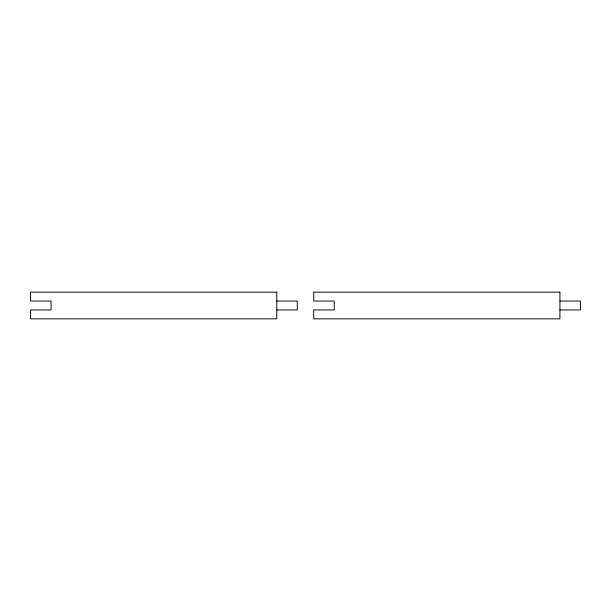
<?xml version="1.0" encoding="UTF-8"?>
<svg xmlns="http://www.w3.org/2000/svg" width="611" height="611" viewBox="0 0 611 611"><rect width="100%" height="100%" fill="white"/><g stroke="black" fill="none" stroke-linecap="round" stroke-linejoin="round"><path stroke-width="0.92" d="M276.775 301.055L297.29 301.055L297.29 309.945L276.775 309.945M559.928 301.055L580.45 301.055L580.45 309.945L559.928 309.945M276.775 292.165L30.55 292.165L30.55 301.055L51.072 301.055L51.072 309.945L30.55 309.945L30.55 318.835L276.775 318.835L276.775 292.165M559.928 292.165L313.71 292.165L313.71 301.055L334.225 301.055L334.225 309.945L313.71 309.945L313.71 318.835L559.928 318.835L559.928 292.165"/></g></svg>
